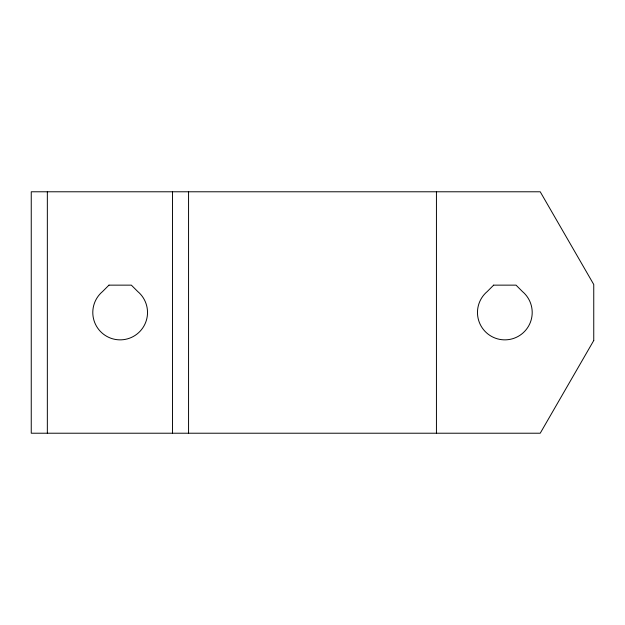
<?xml version="1.0" encoding="UTF-8"?>
<svg xmlns="http://www.w3.org/2000/svg" width="625" height="625" viewBox="0 0 625 625"><rect width="100%" height="100%" fill="white"/><g stroke="black" fill="none" stroke-linecap="round" stroke-linejoin="round"><path stroke-width="0.94" d="M436.438 191.781L436.438 433.219M188.562 191.781L188.562 433.219M172.469 191.781L172.469 433.219M47.344 191.781L47.344 433.219M593.75 340.508L540.227 433.219L31.25 433.219L31.25 191.781L540.227 191.781L593.75 284.492L593.75 340.508M108.969 285.141L102.57 291.539A27.359 27.359 0 0 0 100.258 331.273A27.359 27.359 0 0 0 140.062 331.273A27.359 27.359 0 0 0 137.75 291.539L131.344 285.141L108.969 285.141M493.656 285.141L487.25 291.539A27.359 27.359 0 0 0 484.938 331.273A27.359 27.359 0 0 0 524.742 331.273A27.359 27.359 0 0 0 522.43 291.539L516.031 285.141L493.656 285.141"/></g></svg>
